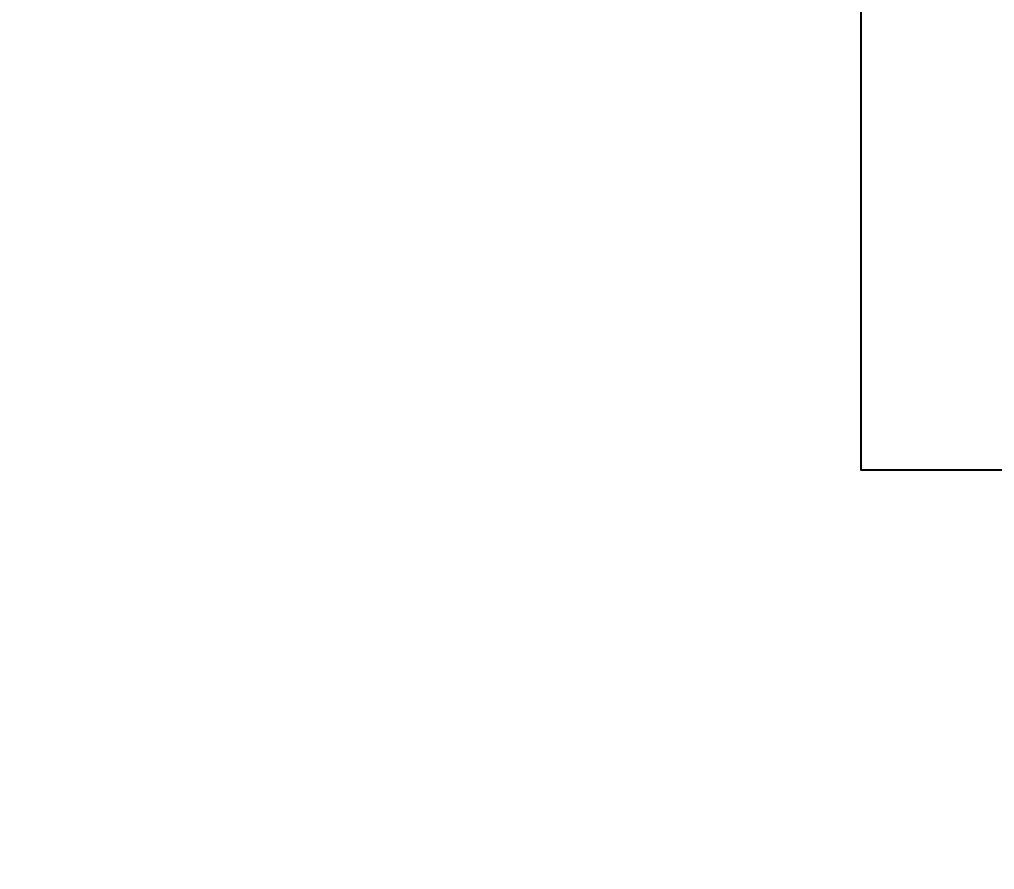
# Model space of a CAD drawing. Header units: millimetres. Extents: x -8731 to 85711, y -14522 to 31379.
# Drawn here: x 36664 to 37809, y 4892 to 5890 of the extents above; entities that cross this region are included whole.
import ezdxf
from ezdxf import colors
from ezdxf.entities.mleader import LeaderData, LeaderLine
from ezdxf.enums import TextEntityAlignment as Align
from ezdxf.math import Vec2, Vec3

# ---------------------------------------------------------------- set-up
doc = ezdxf.new("R2010")
doc.units = ezdxf.units.MM
doc.header["$LTSCALE"] = 4
doc.layers.add('08_DIM', color=3, linetype='Continuous', lineweight=13)
doc.styles.get("Standard").update_dxf_attribs({"font": 'txt.shx', "bigfont": 'extfont2.shx'})

# ---------------------------------------------------------------- blocks, each defined once
blk = doc.blocks.new('AM_BALLOON1')
at = {"transparency": 16777216}
blk.add_circle((0, 0), 5, dxfattribs=at)
blk.add_attdef('B_NUMBER', text='', height=3, dxfattribs=at).set_placement((0, 0), align=Align.MIDDLE_CENTER)
blk = doc.blocks.new('_OPEN')
at = {"color": 0, "linetype": 'ByBlock'}
for p, q in [((-1, 0.167), (0, 0)), ((0, 0), (-1, -0.167)), ((0, 0), (-1, 0))]:
    blk.add_line(p, q, dxfattribs=at)

msp = doc.modelspace()

# ---------------------------------------------------------------- linework, layer by layer
at = {"color": 2}
msp.add_lwpolyline([(37652.38432, 10522.57304), (46981.56107, 10522.57304), (46981.56107, 5360.72735), (37652.38432, 5360.72735)], close=True, dxfattribs=at)

# ---------------------------------------------------------------- leaders
at = {"layer": '08_DIM'}
ml = msp.add_multileader_block('Standard', dxfattribs=at)
ml.set_content('AM_BALLOON1', color=256, scale=15)
ml.set_attribute('B_NUMBER', 'D', width=0)
ml.set_leader_properties(color=256, linetype='ByLayer', lineweight=-1)
ml.set_arrow_properties(name='OPEN')
ml.build(insert=Vec2(0, 0))
ml.multileader.update_dxf_attribs({"leader_type": 0, "has_dogleg": 0, "text_right_attachment_type": 6, "dogleg_length": 0, "arrow_head_size": 30, "scale": 15, "block_connection_type": 1})
ctx = ml.context
ctx.base_point, ctx.scale, ctx.char_height, ctx.arrow_head_size, ctx.landing_gap_size, ctx.plane_origin = Vec3(71378.15101, 6803.23474), 15, 60, 30, 30, Vec3(71378.15101, 6803.23474)
ctx.right_attachment, ctx.attachment_type = 6, 1
notes = []
notes.append((ctx, [(0, (0, 0, 0), (0, 0), (1, 0), 1, [])]))
ctx.block.insert = Vec3(71378.15101, 6803.23474)
for ctx, leaders in notes:
    for number, flags, end, landing, length, lines in leaders:
        leader = LeaderData()
        leader.index, (leader.has_last_leader_line, leader.has_dogleg_vector, leader.attachment_direction) = number, flags
        leader.last_leader_point, leader.dogleg_vector, leader.dogleg_length = Vec3(end), Vec3(landing), length
        for number, points, colour, breaks in lines:
            line = LeaderLine()
            line.index, line.vertices, line.color, line.breaks = number, Vec3.list(points), colors.encode_raw_color(colour), breaks
            leader.lines.append(line)
        ctx.leaders.append(leader)

doc.saveas('drawing.dxf')
